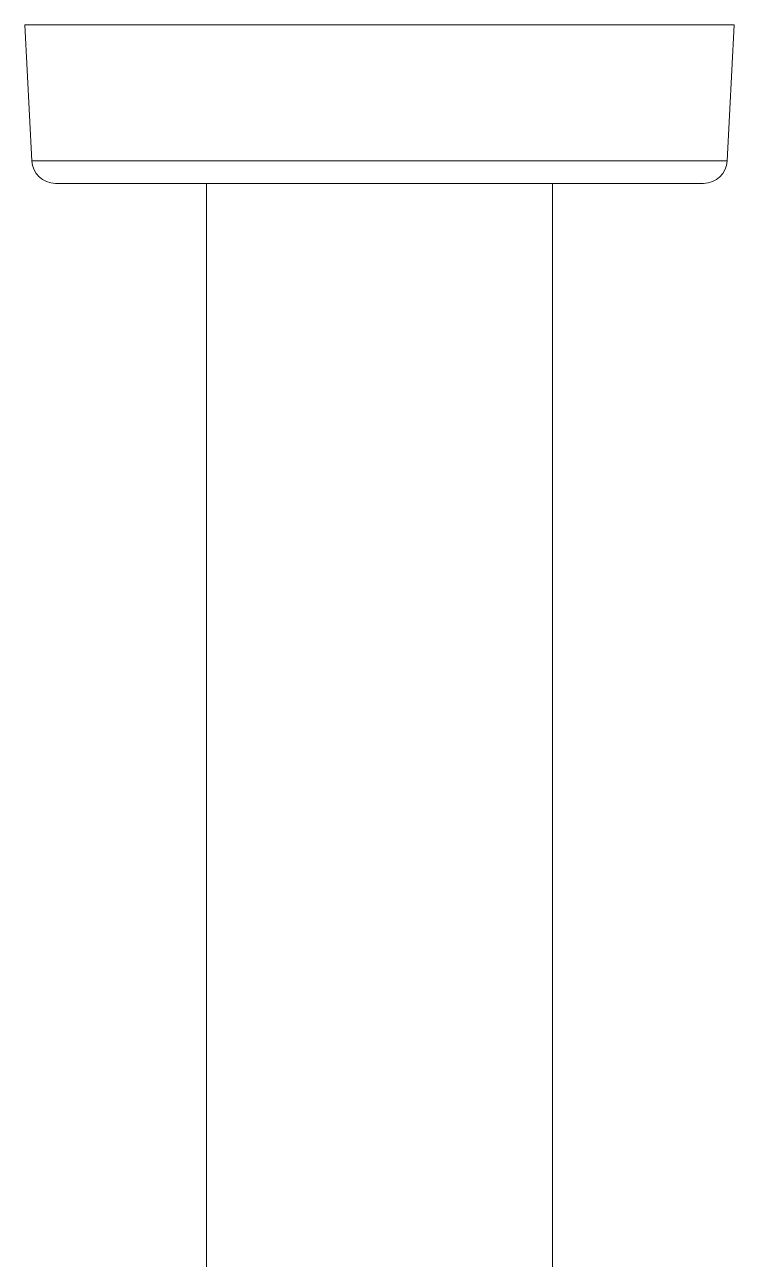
# Model space of a CAD drawing. Header units: metres. Extents: x 78 to 178, y -74 to 157.
# Drawn here: x 118.082 to 118.1542, y 100.2854 to 100.4109 of the extents above; entities that cross this region are included whole.
import ezdxf

# ---------------------------------------------------------------- set-up
doc = ezdxf.new("R2010")
doc.units = ezdxf.units.M
doc.layers.add('mobiliario', color=252, linetype='Continuous', lineweight=9)

# ---------------------------------------------------------------- blocks, each defined once
blk = doc.blocks.new('110-32-planta')
at = {"layer": 'mobiliario'}
for p, q in [((7.66430915753795, 4.263614385726363), (7.592117157537947, 4.263614385726363)), ((7.592843194278934, 4.24976077943138), (7.592117157537947, 4.263614385726363)), ((7.663583120796964, 4.24976077943138), (7.66430915753795, 4.263614385726363)), ((7.663583120796964, 4.24976077943138), (7.592843194278934, 4.24976077943138)), ((7.595239905162344, 4.247486385726364), (7.661186409913554, 4.247486385726364)), ((7.610613157537947, 4.122814385726368), (7.610613157537947, 4.247486385726364)), ((7.645813157537951, 4.122814385726368), (7.645813157537951, 4.247486385726364))]:
    blk.add_line(p, q, dxfattribs=at)
for centre, start, end in [((7.595239905162344, 4.249886385726366), 182.9999999999997, 270), ((7.661186409913554, 4.249886385726366), 270, 357.0000000000003)]:
    blk.add_arc(centre, 0.0024, start, end, dxfattribs=at)

msp = doc.modelspace()

# ---------------------------------------------------------------- block references
at = {"xscale": -1}
msp.add_blockref('110-32-planta', (125.7462945111577, 96.14729546179362), dxfattribs=at)

doc.saveas('drawing.dxf')
